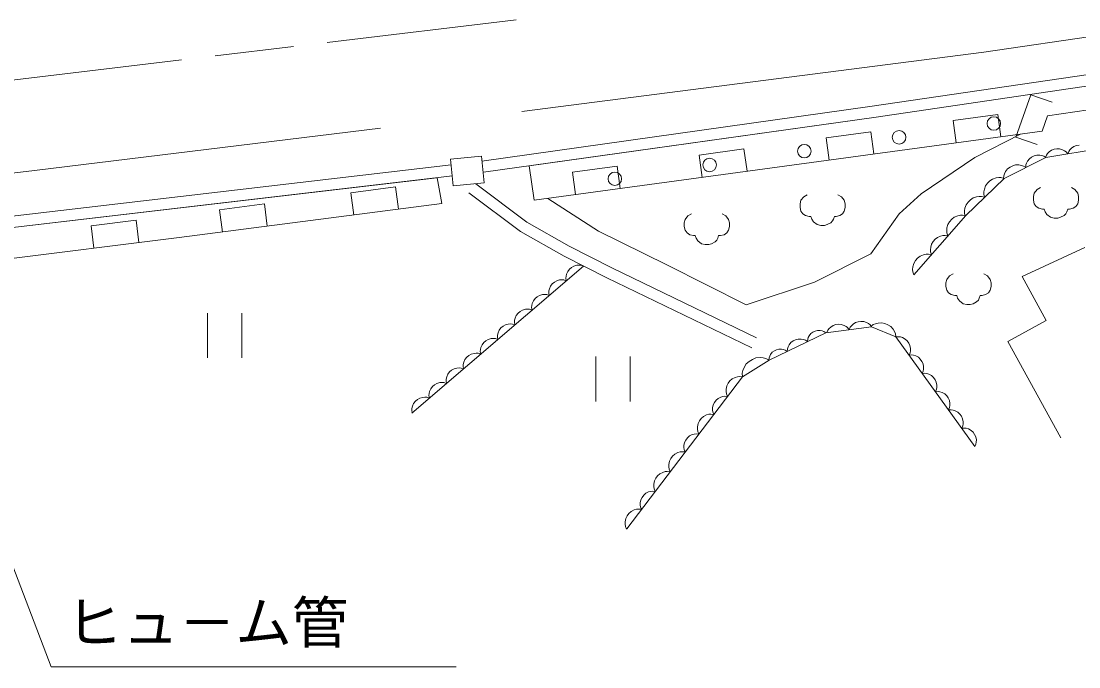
# Model space of a CAD drawing. Units: millimetres, scale not verified. Extents: x 40000 to 680000, y 20000 to 380000.
# Drawn here: x 295287 to 342134, y 243494 to 272077 of the extents above; entities that cross this region are included whole.
import ezdxf
from ezdxf.enums import TextEntityAlignment as Align

# ---------------------------------------------------------------- set-up
doc = ezdxf.new("R2010")
doc.units = ezdxf.units.MM
doc.header["$LTSCALE"] = 1000
doc.linetypes.add('CHAIN', pattern=[18.5, 12, -1.5, 3.5, -1.5])
for name, color, linetype, lineweight in [('M-BGD', 7, 'Continuous', 13), ('M-BMK', 2, 'CHAIN', 13), ('M-STR-HTXT', 7, 'Continuous', 13), ('M-STR-STRC', 7, 'Continuous', 13)]:
    doc.layers.add(name, color=color, linetype=linetype, lineweight=lineweight)
doc.styles.add('ＭＳ ゴシック', font='')
doc.styles.get('ＭＳ ゴシック').set_extended_font_data('MS Gothic')

msp = doc.modelspace()

# ---------------------------------------------------------------- linework, layer by layer
at = {"layer": 'M-BGD'}
for p, q in [((332980, 268309), (347022, 270364)), ((333053, 267816), (347094, 269872)), ((333053, 267816), (347094, 269872)), ((350960, 269382), (340745, 267893)), ((340014, 268822), (339349, 266943)), ((340957, 268491), (340014, 268822)), ((315696, 265879), (332980, 268309)), ((315766, 265386), (333053, 267816)), ((317788, 265670), (333053, 267816)), ((338547, 267949), (336566, 267679)), ((336566, 267679), (336701, 266692)), ((338682, 266962), (338547, 267949)), ((340745, 267893), (340503, 267209)), ((340503, 267209), (318015, 264151)), ((332925, 267184), (330944, 266915)), ((333060, 266197), (332925, 267184)), ((339543, 267079), (337529, 266042)), ((349237, 267451), (340678, 266042)), ((330944, 266915), (331079, 265928)), ((339349, 266943), (340291, 266612)), ((342027, 266567), (341912, 266528)), ((342146, 266587), (342027, 266567)), ((315674, 266105), (314303, 265974)), ((315789, 264915), (315674, 266105)), ((327303, 266420), (325322, 266150)), ((325322, 266150), (325457, 265163)), ((327438, 265433), (327303, 266420)), ((340150, 266114), (340043, 266060)), ((340267, 266149), (340150, 266114)), ((340401, 266149), (340267, 266149)), ((340499, 266131), (340401, 266149)), ((340580, 266105), (340499, 266131)), ((340678, 266042), (340580, 266105)), ((340699, 266147), (340656, 266039)), ((340748, 266215), (340699, 266147)), ((340817, 266287), (340748, 266215)), ((340926, 266366), (340817, 266287)), ((341041, 266405), (340926, 266366)), ((341159, 266424), (341041, 266405)), ((341281, 266424), (341159, 266424)), ((341409, 266385), (341281, 266424)), ((341498, 266339), (341409, 266385)), ((341567, 266290), (341498, 266339)), ((341642, 266201), (341567, 266290)), ((341685, 266309), (341642, 266201)), ((341734, 266378), (341685, 266309)), ((341804, 266450), (341734, 266378)), ((341912, 266528), (341804, 266450)), ((290719, 262950), (314328, 265722)), ((314303, 265974), (314418, 264784)), ((318015, 264151), (317788, 265670)), ((321681, 265655), (319700, 265386)), ((321816, 264668), (321681, 265655)), ((337529, 266042), (335147, 264433)), ((340678, 266042), (338821, 265117)), ((339203, 265675), (339085, 265616)), ((339331, 265714), (339203, 265675)), ((339479, 265714), (339331, 265714)), ((339587, 265695), (339479, 265714)), ((339676, 265665), (339587, 265695)), ((339784, 265597), (339676, 265665)), ((339793, 265713), (339784, 265597)), ((339820, 265793), (339793, 265713)), ((339864, 265882), (339820, 265793)), ((339945, 265989), (339864, 265882)), ((340043, 266060), (339945, 265989)), ((290778, 262456), (314386, 265227)), ((319700, 265386), (319835, 264399)), ((338810, 265234), (338800, 265107)), ((338839, 265322), (338810, 265234)), ((338889, 265420), (338839, 265322)), ((338977, 265538), (338889, 265420)), ((339085, 265616), (338977, 265538)), ((290778, 262456), (313709, 265147)), ((311872, 264740), (309889, 264483)), ((312001, 263752), (311872, 264740)), ((313709, 265147), (313916, 264000)), ((314418, 264784), (315789, 264915)), ((315424, 264880), (317679, 263178)), ((338821, 265117), (337125, 263467)), ((338002, 264789), (337950, 264637)), ((338089, 264906), (338002, 264789)), ((338192, 265006), (338089, 264906)), ((338311, 265089), (338192, 265006)), ((338465, 265138), (338311, 265089)), ((338584, 265154), (338465, 265138)), ((338685, 265152), (338584, 265154)), ((338821, 265117), (338685, 265152)), ((340442, 264709), (340282, 264629)), ((341962, 264629), (341802, 264709)), ((309889, 264483), (310018, 263495)), ((315122, 264483), (317404, 262761)), ((318617, 264233), (320855, 262783)), ((329947, 264307), (329827, 264148)), ((330107, 264387), (329947, 264307)), ((331626, 264307), (331466, 264387)), ((331746, 264148), (331626, 264307)), ((335147, 264433), (334178, 263548)), ((337453, 264254), (337333, 264171)), ((337606, 264303), (337453, 264254)), ((337725, 264318), (337606, 264303)), ((337827, 264317), (337725, 264318)), ((337962, 264282), (337827, 264317)), ((337931, 264519), (337930, 264417)), ((337930, 264417), (337962, 264282)), ((337950, 264637), (337931, 264519)), ((340162, 264470), (340122, 264310)), ((340122, 264310), (340122, 264151)), ((340282, 264629), (340162, 264470)), ((342082, 264470), (341962, 264629)), ((342122, 264310), (342082, 264470)), ((342122, 264151), (342122, 264310)), ((313916, 264000), (302290, 262494)), ((306059, 263987), (304076, 263730)), ((306188, 262999), (306059, 263987)), ((329827, 264148), (329787, 263988)), ((329787, 263988), (329787, 263829)), ((329787, 263829), (329827, 263670)), ((331786, 263988), (331746, 264148)), ((331746, 263670), (331786, 263829)), ((331786, 263829), (331786, 263988)), ((337091, 263802), (337073, 263684)), ((337144, 263953), (337091, 263802)), ((337230, 264071), (337144, 263953)), ((337333, 264171), (337230, 264071)), ((340122, 264151), (340162, 263991)), ((340162, 263991), (340242, 263872)), ((340242, 263872), (340362, 263792)), ((340362, 263792), (340522, 263752)), ((340522, 263752), (340602, 263752)), ((340602, 263752), (340642, 263633)), ((341602, 263633), (341642, 263752)), ((341642, 263752), (341722, 263752)), ((341722, 263752), (341882, 263792)), ((341882, 263792), (342002, 263872)), ((342002, 263872), (342082, 263991)), ((342082, 263991), (342122, 264151)), ((304076, 263730), (304205, 262742)), ((324699, 263303), (324659, 263143)), ((324819, 263462), (324699, 263303)), ((324979, 263542), (324819, 263462)), ((326499, 263462), (326339, 263542)), ((326619, 263303), (326499, 263462)), ((326659, 263143), (326619, 263303)), ((329827, 263670), (329907, 263550)), ((329907, 263550), (330027, 263470)), ((330027, 263470), (330187, 263430)), ((330187, 263430), (330267, 263430)), ((330267, 263430), (330307, 263311)), ((330307, 263311), (330387, 263191)), ((331226, 263231), (331266, 263311)), ((331266, 263311), (331306, 263430)), ((331306, 263430), (331386, 263430)), ((331386, 263430), (331546, 263470)), ((331546, 263470), (331666, 263550)), ((331666, 263550), (331746, 263670)), ((334178, 263548), (332926, 261777)), ((337125, 263467), (334824, 260852)), ((336506, 263308), (336412, 263200)), ((336619, 263400), (336506, 263308)), ((336768, 263461), (336619, 263400)), ((336886, 263485), (336768, 263461)), ((336987, 263492), (336886, 263485)), ((337125, 263467), (336987, 263492)), ((337073, 263684), (337072, 263582)), ((337072, 263582), (337104, 263447)), ((340642, 263633), (340722, 263513)), ((340722, 263513), (340882, 263394)), ((340882, 263394), (341042, 263354)), ((341042, 263354), (341202, 263354)), ((341202, 263354), (341322, 263394)), ((341322, 263394), (341482, 263473)), ((341482, 263473), (341562, 263553)), ((341562, 263553), (341602, 263633)), ((300374, 263261), (298390, 263015)), ((298390, 263015), (298513, 262026)), ((300497, 262272), (300374, 263261)), ((317679, 263178), (319561, 262111)), ((324659, 263143), (324659, 262984)), ((324659, 262984), (324699, 262825)), ((324699, 262825), (324779, 262705)), ((326539, 262705), (326619, 262825)), ((326619, 262825), (326659, 262984)), ((326659, 262984), (326659, 263143)), ((330387, 263191), (330546, 263072)), ((330546, 263072), (330706, 263032)), ((330706, 263032), (330866, 263032)), ((330866, 263032), (330986, 263072)), ((330986, 263072), (331146, 263151)), ((331146, 263151), (331226, 263231)), ((336294, 262922), (336285, 262802)), ((336335, 263077), (336294, 262922)), ((336412, 263200), (336335, 263077)), ((302290, 262494), (291152, 261114)), ((317404, 262761), (319334, 261668)), ((320855, 262783), (323883, 261294)), ((324779, 262705), (324899, 262625)), ((324899, 262625), (325059, 262585)), ((325059, 262585), (325139, 262585)), ((325139, 262585), (325179, 262466)), ((325179, 262466), (325259, 262346)), ((325259, 262346), (325419, 262227)), ((326019, 262307), (326099, 262386)), ((326099, 262386), (326139, 262466)), ((326139, 262466), (326179, 262585)), ((326179, 262585), (326259, 262585)), ((326259, 262585), (326419, 262625)), ((326419, 262625), (326539, 262705)), ((335767, 262423), (335680, 262324)), ((335871, 262507), (335767, 262423)), ((336007, 262562), (335871, 262507)), ((336115, 262585), (336007, 262562)), ((336208, 262591), (336115, 262585)), ((336334, 262568), (336208, 262591)), ((336285, 262802), (336291, 262701)), ((336291, 262701), (336334, 262568)), ((319561, 262111), (321443, 261155)), ((325419, 262227), (325579, 262187)), ((325579, 262187), (325739, 262187)), ((325739, 262187), (325859, 262227)), ((325859, 262227), (326019, 262307)), ((335572, 262068), (335564, 261959)), ((335564, 261959), (335570, 261866)), ((335610, 262210), (335572, 262068)), ((335680, 262324), (335610, 262210)), ((342397, 262057), (339624, 260781)), ((319334, 261668), (321221, 260709)), ((332926, 261777), (330423, 260530)), ((334896, 261477), (334819, 261354)), ((334990, 261585), (334896, 261477)), ((335103, 261677), (334990, 261585)), ((335252, 261738), (335103, 261677)), ((335370, 261763), (335252, 261738)), ((335471, 261769), (335370, 261763)), ((335609, 261744), (335471, 261769)), ((335570, 261866), (335609, 261744)), ((320191, 261232), (312587, 254720)), ((319493, 261002), (319441, 260879)), ((319571, 261095), (319493, 261002)), ((319662, 261173), (319571, 261095)), ((319766, 261236), (319662, 261173)), ((319896, 261269), (319766, 261236)), ((319996, 261275), (319896, 261269)), ((320080, 261269), (319996, 261275)), ((320191, 261232), (320080, 261269)), ((321443, 261155), (327864, 258066)), ((323883, 261294), (327395, 259524)), ((334778, 261199), (334769, 261079)), ((334769, 261079), (334775, 260978)), ((334775, 260978), (334818, 260845)), ((334819, 261354), (334778, 261199)), ((318904, 260524), (318813, 260446)), ((319008, 260587), (318904, 260524)), ((319138, 260619), (319008, 260587)), ((319238, 260626), (319138, 260619)), ((319322, 260619), (319238, 260626)), ((319433, 260583), (319322, 260619)), ((319420, 260782), (319413, 260697)), ((319413, 260697), (319433, 260583)), ((319441, 260879), (319420, 260782)), ((321221, 260709), (327647, 257618)), ((330423, 260530), (327395, 259524)), ((336286, 260647), (336246, 260488)), ((336246, 260488), (336246, 260328)), ((336406, 260807), (336286, 260647)), ((336566, 260886), (336406, 260807)), ((338086, 260807), (337926, 260886)), ((338206, 260647), (338086, 260807)), ((338246, 260488), (338206, 260647)), ((338246, 260328), (338246, 260488)), ((339624, 260781), (340691, 258825)), ((318661, 260132), (318655, 260048)), ((318655, 260048), (318675, 259934)), ((318683, 260230), (318661, 260132)), ((318735, 260353), (318683, 260230)), ((318813, 260446), (318735, 260353)), ((336246, 260328), (336286, 260169)), ((336286, 260169), (336366, 260049)), ((336366, 260049), (336486, 259970)), ((338006, 259970), (338126, 260049)), ((338126, 260049), (338206, 260169)), ((338206, 260169), (338246, 260328)), ((317925, 259580), (317903, 259483)), ((317977, 259704), (317925, 259580)), ((318055, 259797), (317977, 259704)), ((318146, 259874), (318055, 259797)), ((318250, 259937), (318146, 259874)), ((318380, 259970), (318250, 259937)), ((318479, 259976), (318380, 259970)), ((318564, 259970), (318479, 259976)), ((318675, 259934), (318564, 259970)), ((336486, 259970), (336646, 259930)), ((336646, 259930), (336726, 259930)), ((336726, 259930), (336766, 259810)), ((336766, 259810), (336846, 259691)), ((336846, 259691), (337006, 259571)), ((337006, 259571), (337166, 259531)), ((337326, 259531), (337446, 259571)), ((337446, 259571), (337606, 259651)), ((337606, 259651), (337686, 259731)), ((337686, 259731), (337726, 259810)), ((337726, 259810), (337766, 259930)), ((337766, 259930), (337846, 259930)), ((337846, 259930), (338006, 259970)), ((303536, 259158), (303536, 257166)), ((305056, 257166), (305056, 259158)), ((317296, 259147), (317219, 259054)), ((317387, 259225), (317296, 259147)), ((317491, 259288), (317387, 259225)), ((317622, 259321), (317491, 259288)), ((317721, 259327), (317622, 259321)), ((317806, 259321), (317721, 259327)), ((317917, 259284), (317806, 259321)), ((317903, 259483), (317897, 259399)), ((317897, 259399), (317917, 259284)), ((337166, 259531), (337326, 259531)), ((316733, 258639), (316629, 258576)), ((316863, 258671), (316733, 258639)), ((316963, 258678), (316863, 258671)), ((317048, 258671), (316963, 258678)), ((317158, 258635), (317048, 258671)), ((317145, 258834), (317139, 258749)), ((317139, 258749), (317158, 258635)), ((317167, 258931), (317145, 258834)), ((317219, 259054), (317167, 258931)), ((331255, 258610), (331143, 258535)), ((331371, 258644), (331255, 258610)), ((331490, 258660), (331371, 258644)), ((331612, 258655), (331490, 258660)), ((331739, 258611), (331612, 258655)), ((331825, 258561), (331739, 258611)), ((332135, 258661), (332063, 258592)), ((332247, 258735), (332135, 258661)), ((332363, 258770), (332247, 258735)), ((332482, 258785), (332363, 258770)), ((332604, 258781), (332482, 258785)), ((332730, 258736), (332604, 258781)), ((332817, 258687), (332730, 258736)), ((332884, 258635), (332817, 258687)), ((332956, 258544), (332884, 258635)), ((333030, 258643), (332918, 258560)), ((333124, 258682), (333030, 258643)), ((333241, 258712), (333124, 258682)), ((333401, 258723), (333241, 258712)), ((333543, 258690), (333401, 258723)), ((333676, 258635), (333543, 258690)), ((333800, 258558), (333676, 258635)), ((340691, 258825), (338984, 257890)), ((316387, 258184), (316380, 258100)), ((316408, 258282), (316387, 258184)), ((316460, 258405), (316408, 258282)), ((316538, 258498), (316460, 258405)), ((316629, 258576), (316538, 258498)), ((330927, 258287), (328418, 257073)), ((330193, 258151), (330152, 258071)), ((330266, 258246), (330193, 258151)), ((330356, 258310), (330266, 258246)), ((330453, 258357), (330356, 258310)), ((330558, 258387), (330453, 258357)), ((330678, 258386), (330558, 258387)), ((330767, 258369), (330678, 258386)), ((330839, 258344), (330767, 258369)), ((330927, 258287), (330839, 258344)), ((332956, 258544), (330927, 258287)), ((331020, 258399), (330973, 258293)), ((331072, 258466), (331020, 258399)), ((331143, 258535), (331072, 258466)), ((331892, 258510), (331825, 258561)), ((331965, 258418), (331892, 258510)), ((332012, 258525), (331965, 258418)), ((332063, 258592), (332012, 258525)), ((334026, 258103), (332956, 258544)), ((333906, 258437), (333800, 258558)), ((333967, 258335), (333906, 258437)), ((334006, 258241), (333967, 258335)), ((334026, 258103), (334006, 258241)), ((315702, 257755), (315650, 257632)), ((315780, 257848), (315702, 257755)), ((315871, 257926), (315780, 257848)), ((315975, 257989), (315871, 257926)), ((316105, 258022), (315975, 257989)), ((316205, 258028), (316105, 258022)), ((316290, 258022), (316205, 258028)), ((316400, 257985), (316290, 258022)), ((316380, 258100), (316400, 257985)), ((329302, 257744), (329256, 257656)), ((329384, 257850), (329302, 257744)), ((329483, 257921), (329384, 257850)), ((329591, 257973), (329483, 257921)), ((329707, 258007), (329591, 257973)), ((329841, 258005), (329707, 258007)), ((329940, 257987), (329841, 258005)), ((330020, 257959), (329940, 257987)), ((330117, 257895), (330020, 257959)), ((330127, 257999), (330117, 257895)), ((330152, 258071), (330127, 257999)), ((337532, 253249), (334026, 258103)), ((334144, 258110), (334028, 258100)), ((334228, 258097), (334144, 258110)), ((334324, 258067), (334228, 258097)), ((334442, 258005), (334324, 258067)), ((334529, 257919), (334442, 258005)), ((334599, 257822), (334529, 257919)), ((334653, 257714), (334599, 257822)), ((334674, 257582), (334653, 257714)), ((338984, 257890), (341331, 253638)), ((315022, 257199), (314944, 257106)), ((315113, 257277), (315022, 257199)), ((315217, 257340), (315113, 257277)), ((315347, 257372), (315217, 257340)), ((315447, 257379), (315347, 257372)), ((315531, 257373), (315447, 257379)), ((315642, 257336), (315531, 257373)), ((315629, 257535), (315622, 257451)), ((315622, 257451), (315642, 257336)), ((315650, 257632), (315629, 257535)), ((320735, 257227), (320735, 255234)), ((322255, 255234), (322255, 257227)), ((328443, 257245), (328418, 257173)), ((328484, 257325), (328443, 257245)), ((328558, 257420), (328484, 257325)), ((328647, 257483), (328558, 257420)), ((328744, 257530), (328647, 257483)), ((328849, 257561), (328744, 257530)), ((328970, 257559), (328849, 257561)), ((329058, 257542), (328970, 257559)), ((329130, 257517), (329058, 257542)), ((329218, 257460), (329130, 257517)), ((329228, 257576), (329218, 257460)), ((329256, 257656), (329228, 257576)), ((334612, 257292), (334658, 257399)), ((334728, 257302), (334612, 257292)), ((334658, 257399), (334672, 257482)), ((334672, 257482), (334674, 257582)), ((334812, 257288), (334728, 257302)), ((334907, 257258), (334812, 257288)), ((335026, 257196), (334907, 257258)), ((335113, 257111), (335026, 257196)), ((314589, 256723), (314459, 256690)), ((314689, 256730), (314589, 256723)), ((314773, 256723), (314689, 256730)), ((314884, 256687), (314773, 256723)), ((314870, 256885), (314864, 256801)), ((314864, 256801), (314884, 256687)), ((314892, 256983), (314870, 256885)), ((314944, 257106), (314892, 256983)), ((328418, 257073), (327237, 256338)), ((327305, 256742), (327254, 256612)), ((327403, 256902), (327305, 256742)), ((327530, 257014), (327403, 256902)), ((327673, 257103), (327530, 257014)), ((327830, 257168), (327673, 257103)), ((328017, 257186), (327830, 257168)), ((328156, 257174), (328017, 257186)), ((328272, 257147), (328156, 257174)), ((328418, 257073), (328272, 257147)), ((328418, 257173), (328408, 257069)), ((335183, 257014), (335113, 257111)), ((335236, 256905), (335183, 257014)), ((335258, 256773), (335236, 256905)), ((335256, 256673), (335258, 256773)), ((314134, 256333), (314112, 256236)), ((314186, 256457), (314134, 256333)), ((314264, 256550), (314186, 256457)), ((314355, 256628), (314264, 256550)), ((314459, 256690), (314355, 256628)), ((327237, 256338), (322107, 249608)), ((326911, 256309), (326779, 256244)), ((327017, 256339), (326911, 256309)), ((327109, 256352), (327017, 256339)), ((327237, 256338), (327109, 256352)), ((327254, 256612), (327228, 256497)), ((327228, 256497), (327231, 256334)), ((335196, 256483), (335242, 256590)), ((335312, 256493), (335196, 256483)), ((335242, 256590), (335256, 256673)), ((335396, 256479), (335312, 256493)), ((335491, 256449), (335396, 256479)), ((335610, 256387), (335491, 256449)), ((335697, 256302), (335610, 256387)), ((335767, 256205), (335697, 256302)), ((313428, 255807), (313376, 255684)), ((313506, 255900), (313428, 255807)), ((313596, 255978), (313506, 255900)), ((313701, 256041), (313596, 255978)), ((313831, 256074), (313701, 256041)), ((313930, 256080), (313831, 256074)), ((314015, 256074), (313930, 256080)), ((314126, 256037), (314015, 256074)), ((314112, 256236), (314106, 256152)), ((314106, 256152), (314126, 256037)), ((326512, 255785), (326511, 255676)), ((326539, 255930), (326512, 255785)), ((326601, 256048), (326539, 255930)), ((326681, 256153), (326601, 256048)), ((326779, 256244), (326681, 256153)), ((335820, 256096), (335767, 256205)), ((335842, 255964), (335820, 256096)), ((335826, 255781), (335840, 255865)), ((335840, 255865), (335842, 255964)), ((312838, 255329), (312747, 255251)), ((312942, 255392), (312838, 255329)), ((313072, 255424), (312942, 255392)), ((313172, 255431), (313072, 255424)), ((313257, 255425), (313172, 255431)), ((313367, 255388), (313257, 255425)), ((313354, 255587), (313348, 255502)), ((313348, 255502), (313367, 255388)), ((313376, 255684), (313354, 255587)), ((326155, 255380), (326067, 255297)), ((326275, 255439), (326155, 255380)), ((326372, 255466), (326275, 255439)), ((326456, 255478), (326372, 255466)), ((326572, 255465), (326456, 255478)), ((326511, 255676), (326524, 255584)), ((326524, 255584), (326572, 255465)), ((335780, 255675), (335826, 255781)), ((335896, 255684), (335780, 255675)), ((335980, 255671), (335896, 255684)), ((336075, 255641), (335980, 255671)), ((336194, 255579), (336075, 255641)), ((336280, 255493), (336194, 255579)), ((336351, 255396), (336280, 255493)), ((336404, 255288), (336351, 255396)), ((312596, 254937), (312590, 254853)), ((312590, 254853), (312609, 254739)), ((312617, 255035), (312596, 254937)), ((312669, 255158), (312617, 255035)), ((312747, 255251), (312669, 255158)), ((325913, 254963), (325912, 254863)), ((325912, 254863), (325924, 254779)), ((325937, 255094), (325913, 254963)), ((325994, 255201), (325937, 255094)), ((326067, 255297), (325994, 255201)), ((336364, 254866), (336410, 254973)), ((336480, 254876), (336364, 254866)), ((336426, 255156), (336404, 255288)), ((336410, 254973), (336424, 255056)), ((336424, 255056), (336426, 255156)), ((336564, 254862), (336480, 254876)), ((336659, 254832), (336564, 254862)), ((325332, 254382), (325269, 254264)), ((325411, 254486), (325332, 254382)), ((325509, 254578), (325411, 254486)), ((325641, 254643), (325509, 254578)), ((325747, 254673), (325641, 254643)), ((325839, 254686), (325747, 254673)), ((325967, 254672), (325839, 254686)), ((325924, 254779), (325967, 254672)), ((336778, 254770), (336659, 254832)), ((336864, 254685), (336778, 254770)), ((336935, 254588), (336864, 254685)), ((336988, 254479), (336935, 254588)), ((337010, 254347), (336988, 254479)), ((325242, 254119), (325241, 254010)), ((325241, 254010), (325254, 253918)), ((325269, 254264), (325242, 254119)), ((325254, 253918), (325302, 253799)), ((336948, 254057), (336994, 254164)), ((337064, 254067), (336948, 254057)), ((336994, 254164), (337008, 254247)), ((337008, 254247), (337010, 254347)), ((337148, 254053), (337064, 254067)), ((337243, 254024), (337148, 254053)), ((337362, 253961), (337243, 254024)), ((337448, 253876), (337362, 253961)), ((324724, 253535), (324668, 253428)), ((324797, 253631), (324724, 253535)), ((324885, 253714), (324797, 253631)), ((325006, 253773), (324885, 253714)), ((325102, 253800), (325006, 253773)), ((325186, 253812), (325102, 253800)), ((325302, 253799), (325186, 253812)), ((337519, 253779), (337448, 253876)), ((337572, 253670), (337519, 253779)), ((337594, 253538), (337572, 253670)), ((337592, 253439), (337594, 253538)), ((324371, 252977), (324239, 252912)), ((324477, 253007), (324371, 252977)), ((324570, 253019), (324477, 253007)), ((324697, 253005), (324570, 253019)), ((324643, 253297), (324642, 253197)), ((324642, 253197), (324654, 253113)), ((324668, 253428), (324643, 253297)), ((324654, 253113), (324697, 253005)), ((337532, 253249), (337578, 253355)), ((337578, 253355), (337592, 253439)), ((323999, 252598), (323972, 252453)), ((324062, 252716), (323999, 252598)), ((324142, 252820), (324062, 252716)), ((324239, 252912), (324142, 252820)), ((323574, 252039), (323476, 251948)), ((323706, 252104), (323574, 252039)), ((323812, 252134), (323706, 252104)), ((323904, 252147), (323812, 252134)), ((324032, 252133), (323904, 252147)), ((323972, 252453), (323972, 252344)), ((323972, 252344), (323984, 252251)), ((323984, 252251), (324032, 252133)), ((323307, 251580), (323306, 251471)), ((323334, 251725), (323307, 251580)), ((323397, 251843), (323334, 251725)), ((323476, 251948), (323397, 251843)), ((322950, 251175), (322862, 251092)), ((323071, 251234), (322950, 251175)), ((323167, 251261), (323071, 251234)), ((323251, 251273), (323167, 251261)), ((323367, 251260), (323251, 251273)), ((323306, 251471), (323319, 251379)), ((323319, 251379), (323367, 251260)), ((322708, 250758), (322707, 250658)), ((322707, 250658), (322719, 250575)), ((322733, 250889), (322708, 250758)), ((322789, 250997), (322733, 250889)), ((322862, 251092), (322789, 250997)), ((322127, 250177), (322064, 250059)), ((322207, 250282), (322127, 250177)), ((322304, 250373), (322207, 250282)), ((322436, 250438), (322304, 250373)), ((322542, 250468), (322436, 250438)), ((322635, 250481), (322542, 250468)), ((322762, 250467), (322635, 250481)), ((322719, 250575), (322762, 250467)), ((322064, 250059), (322037, 249914)), ((322037, 249914), (322037, 249805)), ((322037, 249805), (322049, 249713)), ((322049, 249713), (322097, 249594))]:
    msp.add_line(p, q, dxfattribs=at)
for centre in [(338369, 267547), (334173, 266935), (329976, 266324), (325779, 265712), (321582, 265100)]:
    msp.add_ellipse(centre, major_axis=(300, 0), ratio=0.99659, dxfattribs=at)
at = {"layer": 'M-BMK'}
msp.add_line((253738, 264541), (317206, 272140), dxfattribs=at)
at = {"layer": 'M-STR-HTXT'}
for p, q in [((290508, 259396), (296609, 243494)), ((296609, 243494), (314561, 243494))]:
    msp.add_line(p, q, dxfattribs=at)
at = {"layer": 'M-STR-STRC'}
for p, q in [((337931, 270703), (346812, 272015)), ((317456, 268081), (337931, 270703)), ((295883, 265459), (311207, 267344)), ((236267, 258493), (295883, 265459))]:
    msp.add_line(p, q, dxfattribs=at)

# ---------------------------------------------------------------- texts
at = {"layer": 'M-STR-HTXT', "style": 'ＭＳ ゴシック'}
msp.add_text('ヒュ－ム管', height=1833, dxfattribs=at).set_placement((297276, 243992), align=Align.BOTTOM_LEFT)

doc.saveas('drawing.dxf')
